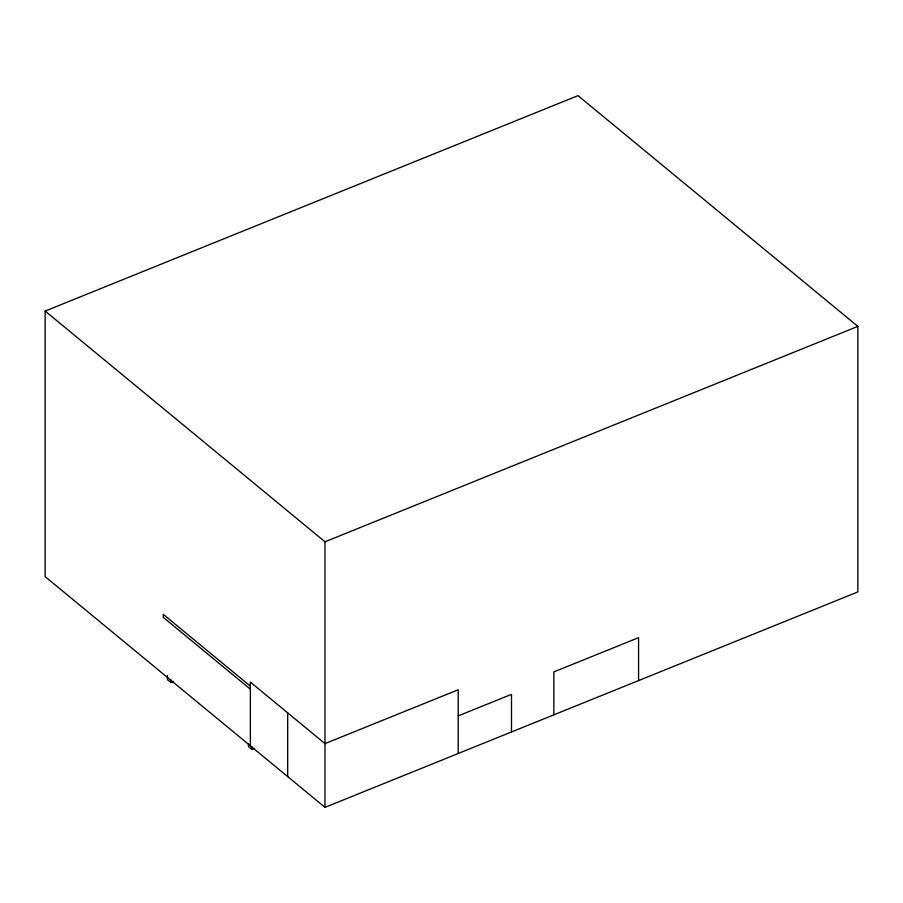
<?xml version="1.0" encoding="UTF-8"?>
<svg xmlns="http://www.w3.org/2000/svg" width="903" height="903" viewBox="0 0 903 903"><rect width="100%" height="100%" fill="white"/><g stroke="black" fill="none" stroke-linecap="round" stroke-linejoin="round"><path stroke-width="1.35" d="M45.15 311.061L578.01 95.639L857.85 326.378L857.85 591.939L324.99 807.361L45.15 576.622L45.15 311.061L324.99 541.789L324.99 807.361M324.99 541.789L857.85 326.378M167.427 675.444L167.427 679.643L170.802 682.431L173.489 681.347M248.472 743.79L248.472 746.6L251.847 749.377L254.533 748.294M458.205 715.887L511.493 694.351L511.493 731.961M250.368 686.145L163.308 614.367L163.308 617.392L250.368 689.181M638.579 680.591L638.579 637.665L553.855 671.911L553.855 714.837M458.205 753.508L458.205 689.768L324.99 743.62L250.368 682.092L250.368 745.833M287.673 712.862L287.673 776.591M251.847 746.578L251.847 749.377M170.802 679.632L170.802 682.431"/></g></svg>
